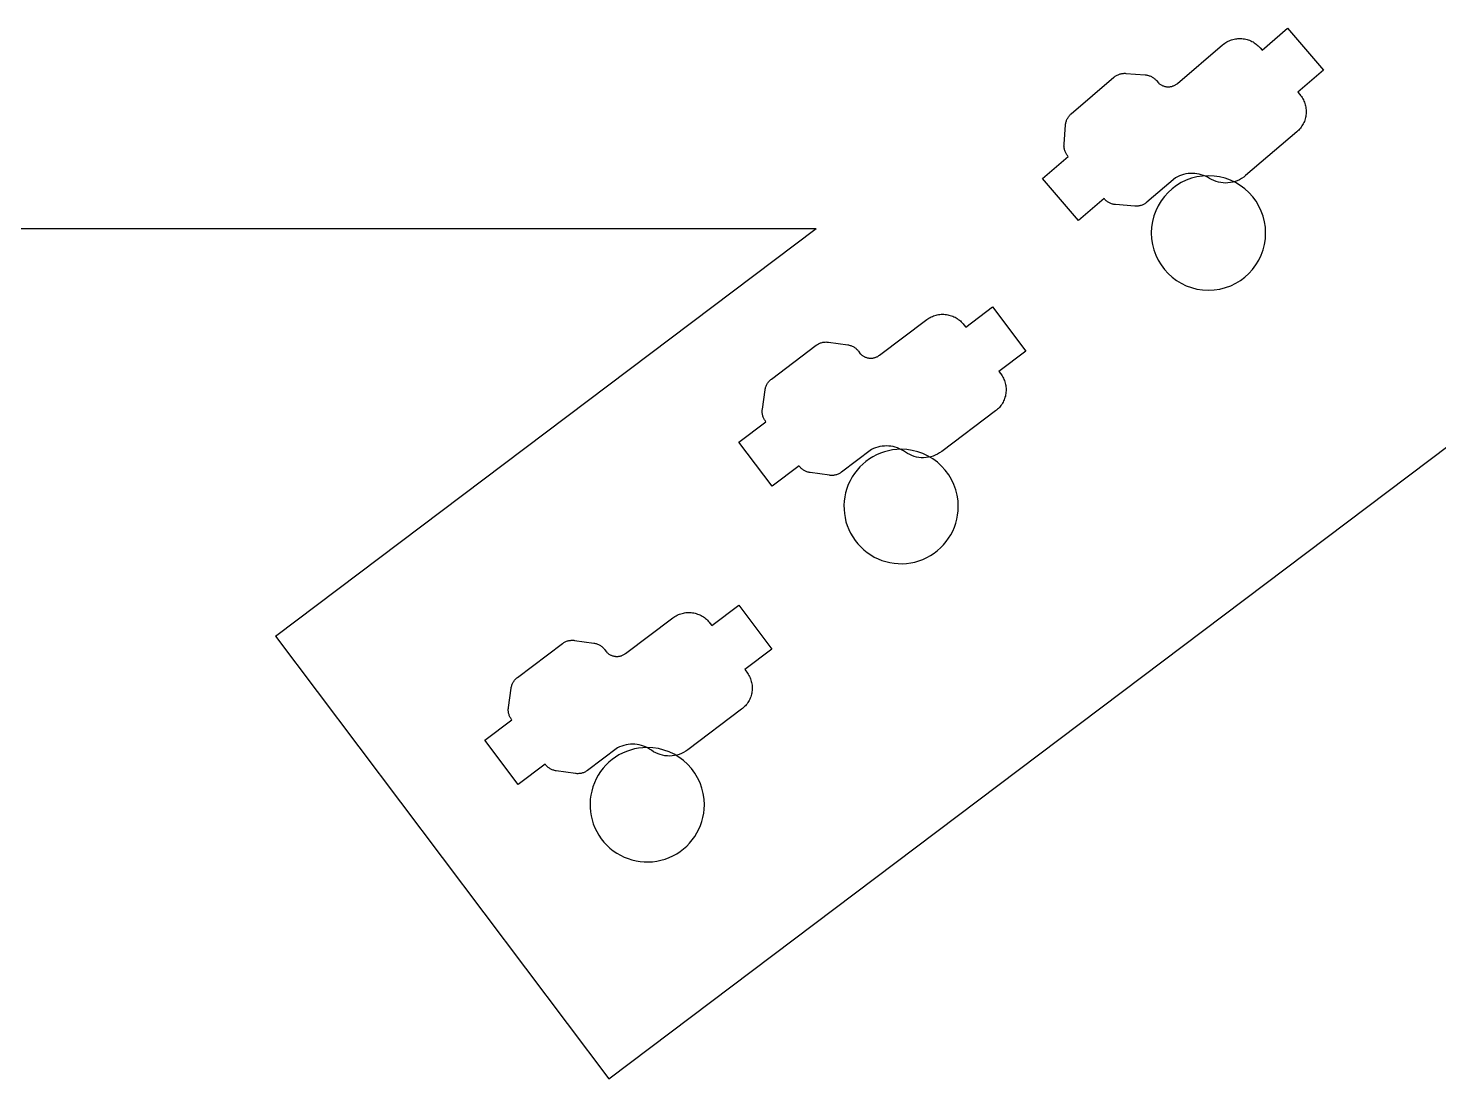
# Model space of a CAD drawing. Header units: millimetres. Extents: x 88 to 341, y 125 to 249.
# Drawn here: x 214.6 to 283.7, y 125.2 to 176.6 of the extents above; entities that cross this region are included whole.
import ezdxf

# ---------------------------------------------------------------- set-up
doc = ezdxf.new("R2010")
doc.units = ezdxf.units.MM
doc.layers.get('0').update_dxf_attribs({"linetype": 'CONTINUOUS'})

msp = doc.modelspace()

# ---------------------------------------------------------------- linework, layer by layer
at = {"color": 7}
for points in [[(278.0567, 174.5664), (276.802, 173.4948), (276.8994, 173.3807), (276.9401, 173.3307), (276.978, 173.2789), (277.0133, 173.2255), (277.0457, 173.1706), (277.0754, 173.1143), (277.1022, 173.0567), (277.1262, 172.998), (277.1473, 172.9382), (277.1654, 172.8774), (277.1805, 172.8158), (277.1927, 172.7534), (277.2017, 172.6904), (277.2077, 172.6269), (277.2106, 172.563), (277.2104, 172.4988), (277.2069, 172.4344), (277.2002, 172.3703), (277.1905, 172.3068), (277.1776, 172.2442), (277.1618, 172.1824), (277.1429, 172.1216), (277.1212, 172.0619), (277.0966, 172.0034), (277.0692, 171.9462), (277.039, 171.8905), (277.0062, 171.8362), (276.9707, 171.7835), (276.9326, 171.7326), (276.8919, 171.6834), (276.8487, 171.6362), (276.8032, 171.591), (276.7552, 171.5479), (274.2458, 169.4047), (274.15, 169.3293), (274.0495, 169.2627), (273.9451, 169.2048), (273.8372, 169.1558), (273.7264, 169.1157), (273.6133, 169.0845), (273.4984, 169.0623), (273.3822, 169.0491), (273.2654, 169.0449), (273.1485, 169.0498), (273.032, 169.0639), (272.9164, 169.0871), (272.8025, 169.1196), (272.6906, 169.1613), (272.5814, 169.2123), (272.4754, 169.2726), (272.3783, 169.3287), (272.2784, 169.3774), (272.1761, 169.4188), (272.0719, 169.453), (271.966, 169.4798), (271.8588, 169.4994), (271.7508, 169.5116), (271.6424, 169.5166), (271.5338, 169.5142), (271.4256, 169.5045), (271.318, 169.4875), (271.2115, 169.4631), (271.1064, 169.4315), (271.0032, 169.3924), (270.9022, 169.3461), (270.8038, 169.2924), (269.4081, 168.1004), (269.3773, 168.0754), (269.3455, 168.052), (269.3126, 168.0303), (269.2788, 168.0103), (269.2442, 167.9921), (269.2087, 167.9756), (269.1726, 167.9608), (269.1358, 167.9478), (269.0984, 167.9367), (269.0605, 167.9274), (269.0221, 167.9199), (268.9833, 167.9143), (268.9443, 167.9106), (268.9049, 167.9089), (268.8654, 167.909), (268.8258, 167.9112), (267.8752, 167.986), (267.8357, 167.9901), (267.7967, 167.9961), (267.7581, 168.004), (267.7201, 168.0137), (267.6827, 168.0253), (267.6459, 168.0387), (267.61, 168.0538), (267.5748, 168.0707), (267.5404, 168.0893), (267.507, 168.1095), (267.4746, 168.1313), (267.4433, 168.1548), (267.413, 168.1798), (267.384, 168.2064), (267.3561, 168.2344), (267.3296, 168.264), (267.3129, 168.2835), (266.0582, 167.2119), (264.3047, 169.265), (265.5594, 170.3366), (265.5427, 170.3562), (265.5177, 170.387), (265.4943, 170.4189), (265.4726, 170.4517), (265.4527, 170.4855), (265.4344, 170.5201), (265.4179, 170.5556), (265.4031, 170.5917), (265.3902, 170.6285), (265.379, 170.6659), (265.3697, 170.7038), (265.3622, 170.7422), (265.3566, 170.781), (265.353, 170.8201), (265.3512, 170.8594), (265.3514, 170.8989), (265.3535, 170.9385), (265.4283, 171.8891), (265.4324, 171.9286), (265.4384, 171.9676), (265.4463, 172.0062), (265.4561, 172.0442), (265.4677, 172.0816), (265.481, 172.1184), (265.4962, 172.1544), (265.513, 172.1896), (265.5316, 172.2239), (265.5518, 172.2573), (265.5737, 172.2897), (265.5971, 172.3211), (265.6221, 172.3513), (265.6487, 172.3804), (265.6767, 172.4082), (265.7063, 172.4347), (267.7985, 174.2216), (267.8293, 174.2466), (267.8612, 174.27), (267.894, 174.2917), (267.9278, 174.3117), (267.9625, 174.3299), (267.9979, 174.3464), (268.034, 174.3612), (268.0709, 174.3741), (268.1083, 174.3853), (268.1462, 174.3946), (268.1845, 174.4021), (268.2233, 174.4077), (268.2624, 174.4114), (268.3017, 174.4131), (268.3412, 174.413), (268.3808, 174.4108), (269.3314, 174.336), (269.3709, 174.3319), (269.41, 174.3259), (269.4485, 174.318), (269.4865, 174.3082), (269.524, 174.2967), (269.5607, 174.2833), (269.5967, 174.2682), (269.6319, 174.2513), (269.6662, 174.2327), (269.6996, 174.2125), (269.732, 174.1907), (269.7634, 174.1672), (269.7936, 174.1422), (269.8227, 174.1156), (269.8505, 174.0876), (269.877, 174.058), (269.9751, 173.9431), (270.0001, 173.9209), (270.0259, 173.9001), (270.0523, 173.8807), (270.0795, 173.8626), (270.1073, 173.8459), (270.1356, 173.8306), (270.1645, 173.8167), (270.1939, 173.8042), (270.2237, 173.7931), (270.2539, 173.7833), (270.2844, 173.775), (270.3152, 173.768), (270.3463, 173.7625), (270.3775, 173.7583), (270.4088, 173.7555), (270.4402, 173.7541), (270.4717, 173.7542), (270.5031, 173.7556), (270.5345, 173.7584), (270.5657, 173.7626), (270.5968, 173.7682), (270.6276, 173.7752), (270.6582, 173.7837), (270.6885, 173.7935), (270.7184, 173.8047), (270.7478, 173.8173), (270.7768, 173.8314), (270.8053, 173.8468), (270.8333, 173.8637), (270.8605, 173.882), (270.8872, 173.9017), (270.9131, 173.9228), (273.1183, 175.8062), (273.1683, 175.8468), (273.2201, 175.8848), (273.2735, 175.92), (273.3284, 175.9525), (273.3847, 175.9822), (273.4423, 176.009), (273.501, 176.033), (273.5608, 176.054), (273.6216, 176.0721), (273.6832, 176.0873), (273.7456, 176.0994), (273.8086, 176.1085), (273.872, 176.1145), (273.936, 176.1174), (274.0002, 176.1171), (274.0645, 176.1136), (274.1287, 176.107), (274.1921, 176.0972), (274.2548, 176.0844), (274.3166, 176.0685), (274.3774, 176.0497), (274.4371, 176.028), (274.4955, 176.0034), (274.5527, 175.976), (274.6085, 175.9458), (274.6628, 175.9129), (274.7155, 175.8774), (274.7664, 175.8393), (274.8156, 175.7987), (274.8628, 175.7555), (274.908, 175.7099), (274.9511, 175.6619), (275.0485, 175.5479), (276.3032, 176.6195)], [(278.0567, 174.5664), (276.802, 173.4948), (276.8994, 173.3807), (276.9401, 173.3307), (276.978, 173.2789), (277.0133, 173.2255), (277.0457, 173.1706), (277.0754, 173.1143), (277.1022, 173.0567), (277.1262, 172.998), (277.1473, 172.9382), (277.1654, 172.8774), (277.1805, 172.8158), (277.1927, 172.7534), (277.2017, 172.6904), (277.2077, 172.6269), (277.2106, 172.563), (277.2104, 172.4988), (277.2069, 172.4344), (277.2002, 172.3703), (277.1905, 172.3068), (277.1776, 172.2442), (277.1618, 172.1824), (277.1429, 172.1216), (277.1212, 172.0619), (277.0966, 172.0034), (277.0692, 171.9462), (277.039, 171.8905), (277.0062, 171.8362), (276.9707, 171.7835), (276.9326, 171.7326), (276.8919, 171.6834), (276.8487, 171.6362), (276.8032, 171.591), (276.7552, 171.5479), (274.2458, 169.4047), (274.15, 169.3293), (274.0495, 169.2627), (273.9451, 169.2048), (273.8372, 169.1558), (273.7264, 169.1157), (273.6133, 169.0845), (273.4984, 169.0623), (273.3822, 169.0491), (273.2654, 169.0449), (273.1485, 169.0498), (273.032, 169.0639), (272.9164, 169.0871), (272.8025, 169.1196), (272.6906, 169.1613), (272.5814, 169.2123), (272.4754, 169.2726), (272.3783, 169.3287), (272.2784, 169.3774), (272.1761, 169.4188), (272.0719, 169.453), (271.966, 169.4798), (271.8588, 169.4994), (271.7508, 169.5116), (271.6424, 169.5166), (271.5338, 169.5142), (271.4256, 169.5045), (271.318, 169.4875), (271.2115, 169.4631), (271.1064, 169.4315), (271.0032, 169.3924), (270.9022, 169.3461), (270.8038, 169.2924), (269.4081, 168.1004), (269.3773, 168.0754), (269.3455, 168.052), (269.3126, 168.0303), (269.2788, 168.0103), (269.2442, 167.9921), (269.2087, 167.9756), (269.1726, 167.9608), (269.1358, 167.9478), (269.0984, 167.9367), (269.0605, 167.9274), (269.0221, 167.9199), (268.9833, 167.9143), (268.9443, 167.9106), (268.9049, 167.9089), (268.8654, 167.909), (268.8258, 167.9112), (267.8752, 167.986), (267.8357, 167.9901), (267.7967, 167.9961), (267.7581, 168.004), (267.7201, 168.0137), (267.6827, 168.0253), (267.6459, 168.0387), (267.61, 168.0538), (267.5748, 168.0707), (267.5404, 168.0893), (267.507, 168.1095), (267.4746, 168.1313), (267.4433, 168.1548), (267.413, 168.1798), (267.384, 168.2064), (267.3561, 168.2344), (267.3296, 168.264), (267.3129, 168.2835), (266.0582, 167.2119), (264.3047, 169.265), (265.5594, 170.3366), (265.5427, 170.3562), (265.5177, 170.387), (265.4943, 170.4189), (265.4726, 170.4517), (265.4527, 170.4855), (265.4344, 170.5201), (265.4179, 170.5556), (265.4031, 170.5917), (265.3902, 170.6285), (265.379, 170.6659), (265.3697, 170.7038), (265.3622, 170.7422), (265.3566, 170.781), (265.353, 170.8201), (265.3512, 170.8594), (265.3514, 170.8989), (265.3535, 170.9385), (265.4283, 171.8891), (265.4324, 171.9286), (265.4384, 171.9676), (265.4463, 172.0062), (265.4561, 172.0442), (265.4677, 172.0816), (265.481, 172.1184), (265.4962, 172.1544), (265.513, 172.1896), (265.5316, 172.2239), (265.5518, 172.2573), (265.5737, 172.2897), (265.5971, 172.3211), (265.6221, 172.3513), (265.6487, 172.3804), (265.6767, 172.4082), (265.7063, 172.4347), (267.7985, 174.2216), (267.8293, 174.2466), (267.8612, 174.27), (267.894, 174.2917), (267.9278, 174.3117), (267.9625, 174.3299), (267.9979, 174.3464), (268.034, 174.3612), (268.0709, 174.3741), (268.1083, 174.3853), (268.1462, 174.3946), (268.1845, 174.4021), (268.2233, 174.4077), (268.2624, 174.4114), (268.3017, 174.4131), (268.3412, 174.413), (268.3808, 174.4108), (269.3314, 174.336), (269.3709, 174.3319), (269.41, 174.3259), (269.4485, 174.318), (269.4865, 174.3082), (269.524, 174.2967), (269.5607, 174.2833), (269.5967, 174.2682), (269.6319, 174.2513), (269.6662, 174.2327), (269.6996, 174.2125), (269.732, 174.1907), (269.7634, 174.1672), (269.7936, 174.1422), (269.8227, 174.1156), (269.8505, 174.0876), (269.877, 174.058), (269.9751, 173.9431), (270.0001, 173.9209), (270.0259, 173.9001), (270.0523, 173.8807), (270.0795, 173.8626), (270.1073, 173.8459), (270.1356, 173.8306), (270.1645, 173.8167), (270.1939, 173.8042), (270.2237, 173.7931), (270.2539, 173.7833), (270.2844, 173.775), (270.3152, 173.768), (270.3463, 173.7625), (270.3775, 173.7583), (270.4088, 173.7555), (270.4402, 173.7541), (270.4717, 173.7542), (270.5031, 173.7556), (270.5345, 173.7584), (270.5657, 173.7626), (270.5968, 173.7682), (270.6276, 173.7752), (270.6582, 173.7837), (270.6885, 173.7935), (270.7184, 173.8047), (270.7478, 173.8173), (270.7768, 173.8314), (270.8053, 173.8468), (270.8333, 173.8637), (270.8605, 173.882), (270.8872, 173.9017), (270.9131, 173.9228), (273.1183, 175.8062), (273.1683, 175.8468), (273.2201, 175.8848), (273.2735, 175.92), (273.3284, 175.9525), (273.3847, 175.9822), (273.4423, 176.009), (273.501, 176.033), (273.5608, 176.054), (273.6216, 176.0721), (273.6832, 176.0873), (273.7456, 176.0994), (273.8086, 176.1085), (273.872, 176.1145), (273.936, 176.1174), (274.0002, 176.1171), (274.0645, 176.1136), (274.1287, 176.107), (274.1921, 176.0972), (274.2548, 176.0844), (274.3166, 176.0685), (274.3774, 176.0497), (274.4371, 176.028), (274.4955, 176.0034), (274.5527, 175.976), (274.6085, 175.9458), (274.6628, 175.9129), (274.7155, 175.8774), (274.7664, 175.8393), (274.8156, 175.7987), (274.8628, 175.7555), (274.908, 175.7099), (274.9511, 175.6619), (275.0485, 175.5479), (276.3032, 176.6195)], [(272.4255, 169.4007)], [(272.4255, 169.4007)], [(263.4809, 160.8215), (262.1631, 159.8285), (262.2534, 159.7087), (262.2909, 159.6563), (262.3256, 159.6023), (262.3575, 159.5469), (262.3866, 159.4901), (262.4128, 159.4321), (262.4361, 159.373), (262.4564, 159.3129), (262.4738, 159.2519), (262.4881, 159.1901), (262.4995, 159.1277), (262.5078, 159.0647), (262.513, 159.0013), (262.5151, 158.9375), (262.5141, 158.8736), (262.5099, 158.8095), (262.5025, 158.7455), (262.492, 158.6819), (262.4783, 158.6191), (262.4617, 158.5573), (262.4421, 158.4966), (262.4196, 158.4371), (262.3943, 158.3789), (262.3661, 158.322), (262.3353, 158.2666), (262.3018, 158.2127), (262.2657, 158.1606), (262.227, 158.1102), (262.1859, 158.0616), (262.1423, 158.0151), (262.0963, 157.9706), (262.048, 157.9282), (261.9975, 157.8882), (259.362, 155.9022), (259.2617, 155.8328), (259.1574, 155.7724), (259.0496, 155.721), (258.939, 155.6787), (258.8259, 155.6454), (258.7111, 155.6212), (258.5951, 155.606), (258.4783, 155.5999), (258.3615, 155.6029), (258.245, 155.6149), (258.1296, 155.6361), (258.0157, 155.6663), (257.904, 155.7057), (257.7948, 155.7541), (257.6889, 155.8117), (257.5868, 155.8784), (257.4933, 155.9402), (257.3966, 155.995), (257.2971, 156.0426), (257.1951, 156.083), (257.091, 156.1163), (256.9852, 156.1424), (256.8782, 156.1612), (256.7702, 156.1727), (256.6617, 156.177), (256.5531, 156.1739), (256.4447, 156.1635), (256.3369, 156.1457), (256.2301, 156.1205), (256.1247, 156.0879), (256.0211, 156.0478), (255.9196, 156.0002), (254.4537, 154.8956), (254.4214, 154.8725), (254.3882, 154.8511), (254.3541, 154.8315), (254.3192, 154.8136), (254.2835, 154.7975), (254.2471, 154.7832), (254.2101, 154.7707), (254.1726, 154.76), (254.1346, 154.7511), (254.0961, 154.7441), (254.0574, 154.739), (254.0184, 154.7358), (253.9791, 154.7345), (253.9398, 154.7352), (253.9003, 154.7377), (253.8609, 154.7423), (252.9167, 154.875), (252.8775, 154.8815), (252.8389, 154.8899), (252.8009, 154.9001), (252.7635, 154.9122), (252.7269, 154.926), (252.6911, 154.9416), (252.6561, 154.9589), (252.622, 154.9779), (252.5888, 154.9985), (252.5567, 155.0207), (252.5257, 155.0445), (252.4958, 155.0699), (252.4672, 155.0967), (252.4398, 155.125), (252.4137, 155.1547), (252.3891, 155.1857), (252.3736, 155.2063), (251.0558, 154.2133), (249.4309, 156.3696), (250.7487, 157.3626), (250.7332, 157.3832), (250.7101, 157.4154), (250.6887, 157.4487), (250.6691, 157.4828), (250.6512, 157.5177), (250.6351, 157.5534), (250.6208, 157.5898), (250.6083, 157.6268), (250.5976, 157.6643), (250.5887, 157.7023), (250.5818, 157.7407), (250.5767, 157.7795), (250.5734, 157.8185), (250.5721, 157.8578), (250.5728, 157.8971), (250.5754, 157.9365), (250.5799, 157.976), (250.7126, 158.9202), (250.7191, 158.9594), (250.7275, 158.998), (250.7377, 159.036), (250.7498, 159.0734), (250.7636, 159.11), (250.7792, 159.1458), (250.7965, 159.1808), (250.8155, 159.2149), (250.8361, 159.2481), (250.8584, 159.2802), (250.8822, 159.3112), (250.9075, 159.3411), (250.9343, 159.3697), (250.9626, 159.3971), (250.9923, 159.4231), (251.0234, 159.4478), (253.2208, 161.1037), (253.2531, 161.1268), (253.2863, 161.1481), (253.3204, 161.1678), (253.3554, 161.1857), (253.391, 161.2018), (253.4274, 161.2161), (253.4644, 161.2286), (253.5019, 161.2393), (253.54, 161.2481), (253.5784, 161.2551), (253.6171, 161.2602), (253.6561, 161.2634), (253.6954, 161.2647), (253.7347, 161.2641), (253.7742, 161.2615), (253.8136, 161.257), (254.7579, 161.1243), (254.797, 161.1178), (254.8356, 161.1094), (254.8736, 161.0992), (254.911, 161.0871), (254.9476, 161.0732), (254.9834, 161.0577), (255.0185, 161.0403), (255.0525, 161.0214), (255.0857, 161.0007), (255.1178, 160.9785), (255.1488, 160.9547), (255.1787, 160.9294), (255.2073, 160.9026), (255.2347, 160.8743), (255.2608, 160.8446), (255.2854, 160.8135), (255.3764, 160.6929), (255.3999, 160.6692), (255.4244, 160.6468), (255.4496, 160.6258), (255.4756, 160.6061), (255.5023, 160.5877), (255.5297, 160.5708), (255.5577, 160.5551), (255.5863, 160.5408), (255.6153, 160.5279), (255.6449, 160.5163), (255.6748, 160.5061), (255.7051, 160.4973), (255.7358, 160.4899), (255.7667, 160.4838), (255.7978, 160.4791), (255.829, 160.4758), (255.8604, 160.4739), (255.8919, 160.4734), (255.9234, 160.4743), (255.9548, 160.4766), (255.9862, 160.4803), (256.0174, 160.4854), (256.0484, 160.4919), (256.0792, 160.4999), (256.1098, 160.5093), (256.1399, 160.5201), (256.1698, 160.5324), (256.1991, 160.546), (256.228, 160.5612), (256.2564, 160.5778), (256.2842, 160.5958), (256.3113, 160.6153), (258.6274, 162.3605), (258.6798, 162.398), (258.7338, 162.4328), (258.7893, 162.4647), (258.846, 162.4937), (258.904, 162.5199), (258.9631, 162.5432), (259.0232, 162.5635), (259.0842, 162.5809), (259.146, 162.5953), (259.2084, 162.6066), (259.2714, 162.6149), (259.3348, 162.6201), (259.3986, 162.6223), (259.4625, 162.6212), (259.5266, 162.617), (259.5906, 162.6096), (259.6543, 162.5991), (259.717, 162.5855), (259.7788, 162.5688), (259.8395, 162.5492), (259.899, 162.5267), (259.9572, 162.5014), (260.0141, 162.4733), (260.0695, 162.4424), (260.1234, 162.4089), (260.1755, 162.3728), (260.2259, 162.3341), (260.2745, 162.293), (260.321, 162.2494), (260.3655, 162.2034), (260.4079, 162.1552), (260.4479, 162.1047), (260.5382, 161.9849), (261.856, 162.9779)], [(263.4809, 160.8215), (262.1631, 159.8285), (262.2534, 159.7087), (262.2909, 159.6563), (262.3256, 159.6023), (262.3575, 159.5469), (262.3866, 159.4901), (262.4128, 159.4321), (262.4361, 159.373), (262.4564, 159.3129), (262.4738, 159.2519), (262.4881, 159.1901), (262.4995, 159.1277), (262.5078, 159.0647), (262.513, 159.0013), (262.5151, 158.9375), (262.5141, 158.8736), (262.5099, 158.8095), (262.5025, 158.7455), (262.492, 158.6819), (262.4783, 158.6191), (262.4617, 158.5573), (262.4421, 158.4966), (262.4196, 158.4371), (262.3943, 158.3789), (262.3661, 158.322), (262.3353, 158.2666), (262.3018, 158.2127), (262.2657, 158.1606), (262.227, 158.1102), (262.1859, 158.0616), (262.1423, 158.0151), (262.0963, 157.9706), (262.048, 157.9282), (261.9975, 157.8882), (259.362, 155.9022), (259.2617, 155.8328), (259.1574, 155.7724), (259.0496, 155.721), (258.939, 155.6787), (258.8259, 155.6454), (258.7111, 155.6212), (258.5951, 155.606), (258.4783, 155.5999), (258.3615, 155.6029), (258.245, 155.6149), (258.1296, 155.6361), (258.0157, 155.6663), (257.904, 155.7057), (257.7948, 155.7541), (257.6889, 155.8117), (257.5868, 155.8784), (257.4933, 155.9402), (257.3966, 155.995), (257.2971, 156.0426), (257.1951, 156.083), (257.091, 156.1163), (256.9852, 156.1424), (256.8782, 156.1612), (256.7702, 156.1727), (256.6617, 156.177), (256.5531, 156.1739), (256.4447, 156.1635), (256.3369, 156.1457), (256.2301, 156.1205), (256.1247, 156.0879), (256.0211, 156.0478), (255.9196, 156.0002), (254.4537, 154.8956), (254.4214, 154.8725), (254.3882, 154.8511), (254.3541, 154.8315), (254.3192, 154.8136), (254.2835, 154.7975), (254.2471, 154.7832), (254.2101, 154.7707), (254.1726, 154.76), (254.1346, 154.7511), (254.0961, 154.7441), (254.0574, 154.739), (254.0184, 154.7358), (253.9791, 154.7345), (253.9398, 154.7352), (253.9003, 154.7377), (253.8609, 154.7423), (252.9167, 154.875), (252.8775, 154.8815), (252.8389, 154.8899), (252.8009, 154.9001), (252.7635, 154.9122), (252.7269, 154.926), (252.6911, 154.9416), (252.6561, 154.9589), (252.622, 154.9779), (252.5888, 154.9985), (252.5567, 155.0207), (252.5257, 155.0445), (252.4958, 155.0699), (252.4672, 155.0967), (252.4398, 155.125), (252.4137, 155.1547), (252.3891, 155.1857), (252.3736, 155.2063), (251.0558, 154.2133), (249.4309, 156.3696), (250.7487, 157.3626), (250.7332, 157.3832), (250.7101, 157.4154), (250.6887, 157.4487), (250.6691, 157.4828), (250.6512, 157.5177), (250.6351, 157.5534), (250.6208, 157.5898), (250.6083, 157.6268), (250.5976, 157.6643), (250.5887, 157.7023), (250.5818, 157.7407), (250.5767, 157.7795), (250.5734, 157.8185), (250.5721, 157.8578), (250.5728, 157.8971), (250.5754, 157.9365), (250.5799, 157.976), (250.7126, 158.9202), (250.7191, 158.9594), (250.7275, 158.998), (250.7377, 159.036), (250.7498, 159.0734), (250.7636, 159.11), (250.7792, 159.1458), (250.7965, 159.1808), (250.8155, 159.2149), (250.8361, 159.2481), (250.8584, 159.2802), (250.8822, 159.3112), (250.9075, 159.3411), (250.9343, 159.3697), (250.9626, 159.3971), (250.9923, 159.4231), (251.0234, 159.4478), (253.2208, 161.1037), (253.2531, 161.1268), (253.2863, 161.1481), (253.3204, 161.1678), (253.3554, 161.1857), (253.391, 161.2018), (253.4274, 161.2161), (253.4644, 161.2286), (253.5019, 161.2393), (253.54, 161.2481), (253.5784, 161.2551), (253.6171, 161.2602), (253.6561, 161.2634), (253.6954, 161.2647), (253.7347, 161.2641), (253.7742, 161.2615), (253.8136, 161.257), (254.7579, 161.1243), (254.797, 161.1178), (254.8356, 161.1094), (254.8736, 161.0992), (254.911, 161.0871), (254.9476, 161.0732), (254.9834, 161.0577), (255.0185, 161.0403), (255.0525, 161.0214), (255.0857, 161.0007), (255.1178, 160.9785), (255.1488, 160.9547), (255.1787, 160.9294), (255.2073, 160.9026), (255.2347, 160.8743), (255.2608, 160.8446), (255.2854, 160.8135), (255.3764, 160.6929), (255.3999, 160.6692), (255.4244, 160.6468), (255.4496, 160.6258), (255.4756, 160.6061), (255.5023, 160.5877), (255.5297, 160.5708), (255.5577, 160.5551), (255.5863, 160.5408), (255.6153, 160.5279), (255.6449, 160.5163), (255.6748, 160.5061), (255.7051, 160.4973), (255.7358, 160.4899), (255.7667, 160.4838), (255.7978, 160.4791), (255.829, 160.4758), (255.8604, 160.4739), (255.8919, 160.4734), (255.9234, 160.4743), (255.9548, 160.4766), (255.9862, 160.4803), (256.0174, 160.4854), (256.0484, 160.4919), (256.0792, 160.4999), (256.1098, 160.5093), (256.1399, 160.5201), (256.1698, 160.5324), (256.1991, 160.546), (256.228, 160.5612), (256.2564, 160.5778), (256.2842, 160.5958), (256.3113, 160.6153), (258.6274, 162.3605), (258.6798, 162.398), (258.7338, 162.4328), (258.7893, 162.4647), (258.846, 162.4937), (258.904, 162.5199), (258.9631, 162.5432), (259.0232, 162.5635), (259.0842, 162.5809), (259.146, 162.5953), (259.2084, 162.6066), (259.2714, 162.6149), (259.3348, 162.6201), (259.3986, 162.6223), (259.4625, 162.6212), (259.5266, 162.617), (259.5906, 162.6096), (259.6543, 162.5991), (259.717, 162.5855), (259.7788, 162.5688), (259.8395, 162.5492), (259.899, 162.5267), (259.9572, 162.5014), (260.0141, 162.4733), (260.0695, 162.4424), (260.1234, 162.4089), (260.1755, 162.3728), (260.2259, 162.3341), (260.2745, 162.293), (260.321, 162.2494), (260.3655, 162.2034), (260.4079, 162.1552), (260.4479, 162.1047), (260.5382, 161.9849), (261.856, 162.9779)], [(257.3739, 156.0145)], [(257.3739, 156.0145)], [(251.046, 146.2252), (249.7283, 145.2322), (249.8185, 145.1124), (249.856, 145.0599), (249.8908, 145.0059), (249.9227, 144.9505), (249.9517, 144.8937), (249.9779, 144.8357), (250.0012, 144.7766), (250.0215, 144.7165), (250.0389, 144.6555), (250.0533, 144.5938), (250.0646, 144.5313), (250.0729, 144.4684), (250.0781, 144.4049), (250.0803, 144.3412), (250.0792, 144.2772), (250.075, 144.2132), (250.0677, 144.1491), (250.0571, 144.0855), (250.0435, 144.0228), (250.0268, 143.961), (250.0072, 143.9003), (249.9847, 143.8408), (249.9594, 143.7825), (249.9313, 143.7256), (249.9004, 143.6702), (249.8669, 143.6164), (249.8308, 143.5642), (249.7921, 143.5138), (249.751, 143.4653), (249.7074, 143.4187), (249.6615, 143.3742), (249.6132, 143.3319), (249.5627, 143.2918), (246.9272, 141.3058), (246.8269, 141.2364), (246.7226, 141.176), (246.6148, 141.1246), (246.5041, 141.0823), (246.3911, 141.049), (246.2762, 141.0248), (246.1602, 141.0096), (246.0435, 141.0035), (245.9266, 141.0065), (245.8102, 141.0186), (245.6947, 141.0397), (245.5809, 141.07), (245.4691, 141.1093), (245.36, 141.1578), (245.2541, 141.2153), (245.152, 141.2821), (245.0585, 141.3439), (244.9617, 141.3986), (244.8622, 141.4462), (244.7602, 141.4867), (244.6561, 141.52), (244.5504, 141.546), (244.4433, 141.5648), (244.3354, 141.5764), (244.2269, 141.5807), (244.1182, 141.5776), (244.0098, 141.5672), (243.902, 141.5494), (243.7952, 141.5242), (243.6898, 141.4915), (243.5862, 141.4514), (243.4847, 141.4038), (242.0189, 140.2992), (241.9866, 140.2761), (241.9533, 140.2548), (241.9192, 140.2351), (241.8843, 140.2173), (241.8486, 140.2011), (241.8122, 140.1868), (241.7752, 140.1743), (241.7377, 140.1636), (241.6997, 140.1548), (241.6613, 140.1478), (241.6225, 140.1427), (241.5835, 140.1395), (241.5443, 140.1382), (241.5049, 140.1388), (241.4655, 140.1414), (241.4261, 140.1459), (240.4818, 140.2786), (240.4426, 140.2851), (240.404, 140.2935), (240.366, 140.3038), (240.3287, 140.3158), (240.292, 140.3297), (240.2562, 140.3453), (240.2212, 140.3626), (240.1871, 140.3815), (240.154, 140.4022), (240.1219, 140.4244), (240.0908, 140.4482), (240.061, 140.4735), (240.0323, 140.5003), (240.0049, 140.5286), (239.9789, 140.5583), (239.9542, 140.5894), (239.9387, 140.6099), (238.621, 139.617), (236.9961, 141.7733), (238.3138, 142.7663), (238.2983, 142.7868), (238.2753, 142.8191), (238.2539, 142.8523), (238.2342, 142.8864), (238.2164, 142.9214), (238.2003, 142.9571), (238.1859, 142.9934), (238.1734, 143.0304), (238.1627, 143.068), (238.1539, 143.106), (238.1469, 143.1444), (238.1418, 143.1831), (238.1386, 143.2222), (238.1373, 143.2614), (238.1379, 143.3008), (238.1405, 143.3402), (238.145, 143.3796), (238.2777, 144.3239), (238.2842, 144.363), (238.2926, 144.4016), (238.3029, 144.4396), (238.3149, 144.477), (238.3288, 144.5136), (238.3444, 144.5495), (238.3617, 144.5845), (238.3807, 144.6186), (238.4013, 144.6517), (238.4235, 144.6838), (238.4473, 144.7148), (238.4726, 144.7447), (238.4994, 144.7734), (238.5277, 144.8007), (238.5574, 144.8268), (238.5885, 144.8514), (240.7859, 146.5073), (240.8182, 146.5304), (240.8514, 146.5518), (240.8856, 146.5714), (240.9205, 146.5893), (240.9562, 146.6054), (240.9926, 146.6197), (241.0295, 146.6322), (241.0671, 146.6429), (241.1051, 146.6518), (241.1435, 146.6588), (241.1823, 146.6639), (241.2213, 146.6671), (241.2605, 146.6684), (241.2999, 146.6678), (241.3393, 146.6652), (241.3787, 146.6606), (242.323, 146.5279), (242.3621, 146.5214), (242.4007, 146.513), (242.4388, 146.5028), (242.4761, 146.4907), (242.5127, 146.4769), (242.5486, 146.4613), (242.5836, 146.444), (242.6177, 146.425), (242.6508, 146.4044), (242.6829, 146.3822), (242.7139, 146.3584), (242.7438, 146.3331), (242.7725, 146.3062), (242.7999, 146.278), (242.8259, 146.2483), (242.8506, 146.2172), (242.9415, 146.0965), (242.9651, 146.0728), (242.9895, 146.0504), (243.0147, 146.0294), (243.0407, 146.0097), (243.0675, 145.9914), (243.0948, 145.9744), (243.1228, 145.9588), (243.1514, 145.9445), (243.1805, 145.9315), (243.21, 145.92), (243.24, 145.9098), (243.2703, 145.9009), (243.3009, 145.8935), (243.3318, 145.8874), (243.3629, 145.8827), (243.3942, 145.8794), (243.4256, 145.8775), (243.457, 145.877), (243.4885, 145.8779), (243.5199, 145.8802), (243.5513, 145.8839), (243.5825, 145.8891), (243.6136, 145.8956), (243.6444, 145.9036), (243.6749, 145.9129), (243.7051, 145.9238), (243.7349, 145.936), (243.7643, 145.9497), (243.7932, 145.9648), (243.8215, 145.9814), (243.8493, 145.9994), (243.8765, 146.0189), (246.1925, 147.7642), (246.2449, 147.8017), (246.2989, 147.8364), (246.3544, 147.8683), (246.4112, 147.8974), (246.4692, 147.9236), (246.5283, 147.9468), (246.5884, 147.9672), (246.6494, 147.9845), (246.7111, 147.9989), (246.7736, 148.0103), (246.8365, 148.0186), (246.9, 148.0238), (246.9637, 148.0259), (247.0277, 148.0249), (247.0917, 148.0207), (247.1558, 148.0133), (247.2194, 148.0027), (247.2821, 147.9891), (247.3439, 147.9725), (247.4046, 147.9529), (247.4641, 147.9304), (247.5224, 147.905), (247.5793, 147.8769), (247.6347, 147.8461), (247.6885, 147.8125), (247.7407, 147.7764), (247.7911, 147.7378), (247.8396, 147.6966), (247.8862, 147.653), (247.9307, 147.6071), (247.973, 147.5588), (248.0131, 147.5083), (248.1034, 147.3885), (249.4211, 148.3815)], [(251.046, 146.2252), (249.7283, 145.2322), (249.8185, 145.1124), (249.856, 145.0599), (249.8908, 145.0059), (249.9227, 144.9505), (249.9517, 144.8937), (249.9779, 144.8357), (250.0012, 144.7766), (250.0215, 144.7165), (250.0389, 144.6555), (250.0533, 144.5938), (250.0646, 144.5313), (250.0729, 144.4684), (250.0781, 144.4049), (250.0803, 144.3412), (250.0792, 144.2772), (250.075, 144.2132), (250.0677, 144.1491), (250.0571, 144.0855), (250.0435, 144.0228), (250.0268, 143.961), (250.0072, 143.9003), (249.9847, 143.8408), (249.9594, 143.7825), (249.9313, 143.7256), (249.9004, 143.6702), (249.8669, 143.6164), (249.8308, 143.5642), (249.7921, 143.5138), (249.751, 143.4653), (249.7074, 143.4187), (249.6615, 143.3742), (249.6132, 143.3319), (249.5627, 143.2918), (246.9272, 141.3058), (246.8269, 141.2364), (246.7226, 141.176), (246.6148, 141.1246), (246.5041, 141.0823), (246.3911, 141.049), (246.2762, 141.0248), (246.1602, 141.0096), (246.0435, 141.0035), (245.9266, 141.0065), (245.8102, 141.0186), (245.6947, 141.0397), (245.5809, 141.07), (245.4691, 141.1093), (245.36, 141.1578), (245.2541, 141.2153), (245.152, 141.2821), (245.0585, 141.3439), (244.9617, 141.3986), (244.8622, 141.4462), (244.7602, 141.4867), (244.6561, 141.52), (244.5504, 141.546), (244.4433, 141.5648), (244.3354, 141.5764), (244.2269, 141.5807), (244.1182, 141.5776), (244.0098, 141.5672), (243.902, 141.5494), (243.7952, 141.5242), (243.6898, 141.4915), (243.5862, 141.4514), (243.4847, 141.4038), (242.0189, 140.2992), (241.9866, 140.2761), (241.9533, 140.2548), (241.9192, 140.2351), (241.8843, 140.2173), (241.8486, 140.2011), (241.8122, 140.1868), (241.7752, 140.1743), (241.7377, 140.1636), (241.6997, 140.1548), (241.6613, 140.1478), (241.6225, 140.1427), (241.5835, 140.1395), (241.5443, 140.1382), (241.5049, 140.1388), (241.4655, 140.1414), (241.4261, 140.1459), (240.4818, 140.2786), (240.4426, 140.2851), (240.404, 140.2935), (240.366, 140.3038), (240.3287, 140.3158), (240.292, 140.3297), (240.2562, 140.3453), (240.2212, 140.3626), (240.1871, 140.3815), (240.154, 140.4022), (240.1219, 140.4244), (240.0908, 140.4482), (240.061, 140.4735), (240.0323, 140.5003), (240.0049, 140.5286), (239.9789, 140.5583), (239.9542, 140.5894), (239.9387, 140.6099), (238.621, 139.617), (236.9961, 141.7733), (238.3138, 142.7663), (238.2983, 142.7868), (238.2753, 142.8191), (238.2539, 142.8523), (238.2342, 142.8864), (238.2164, 142.9214), (238.2003, 142.9571), (238.1859, 142.9934), (238.1734, 143.0304), (238.1627, 143.068), (238.1539, 143.106), (238.1469, 143.1444), (238.1418, 143.1831), (238.1386, 143.2222), (238.1373, 143.2614), (238.1379, 143.3008), (238.1405, 143.3402), (238.145, 143.3796), (238.2777, 144.3239), (238.2842, 144.363), (238.2926, 144.4016), (238.3029, 144.4396), (238.3149, 144.477), (238.3288, 144.5136), (238.3444, 144.5495), (238.3617, 144.5845), (238.3807, 144.6186), (238.4013, 144.6517), (238.4235, 144.6838), (238.4473, 144.7148), (238.4726, 144.7447), (238.4994, 144.7734), (238.5277, 144.8007), (238.5574, 144.8268), (238.5885, 144.8514), (240.7859, 146.5073), (240.8182, 146.5304), (240.8514, 146.5518), (240.8856, 146.5714), (240.9205, 146.5893), (240.9562, 146.6054), (240.9926, 146.6197), (241.0295, 146.6322), (241.0671, 146.6429), (241.1051, 146.6518), (241.1435, 146.6588), (241.1823, 146.6639), (241.2213, 146.6671), (241.2605, 146.6684), (241.2999, 146.6678), (241.3393, 146.6652), (241.3787, 146.6606), (242.323, 146.5279), (242.3621, 146.5214), (242.4007, 146.513), (242.4388, 146.5028), (242.4761, 146.4907), (242.5127, 146.4769), (242.5486, 146.4613), (242.5836, 146.444), (242.6177, 146.425), (242.6508, 146.4044), (242.6829, 146.3822), (242.7139, 146.3584), (242.7438, 146.3331), (242.7725, 146.3062), (242.7999, 146.278), (242.8259, 146.2483), (242.8506, 146.2172), (242.9415, 146.0965), (242.9651, 146.0728), (242.9895, 146.0504), (243.0147, 146.0294), (243.0407, 146.0097), (243.0675, 145.9914), (243.0948, 145.9744), (243.1228, 145.9588), (243.1514, 145.9445), (243.1805, 145.9315), (243.21, 145.92), (243.24, 145.9098), (243.2703, 145.9009), (243.3009, 145.8935), (243.3318, 145.8874), (243.3629, 145.8827), (243.3942, 145.8794), (243.4256, 145.8775), (243.457, 145.877), (243.4885, 145.8779), (243.5199, 145.8802), (243.5513, 145.8839), (243.5825, 145.8891), (243.6136, 145.8956), (243.6444, 145.9036), (243.6749, 145.9129), (243.7051, 145.9238), (243.7349, 145.936), (243.7643, 145.9497), (243.7932, 145.9648), (243.8215, 145.9814), (243.8493, 145.9994), (243.8765, 146.0189), (246.1925, 147.7642), (246.2449, 147.8017), (246.2989, 147.8364), (246.3544, 147.8683), (246.4112, 147.8974), (246.4692, 147.9236), (246.5283, 147.9468), (246.5884, 147.9672), (246.6494, 147.9845), (246.7111, 147.9989), (246.7736, 148.0103), (246.8365, 148.0186), (246.9, 148.0238), (246.9637, 148.0259), (247.0277, 148.0249), (247.0917, 148.0207), (247.1558, 148.0133), (247.2194, 148.0027), (247.2821, 147.9891), (247.3439, 147.9725), (247.4046, 147.9529), (247.4641, 147.9304), (247.5224, 147.905), (247.5793, 147.8769), (247.6347, 147.8461), (247.6885, 147.8125), (247.7407, 147.7764), (247.7911, 147.7378), (247.8396, 147.6966), (247.8862, 147.653), (247.9307, 147.6071), (247.973, 147.5588), (248.0131, 147.5083), (248.1034, 147.3885), (249.4211, 148.3815)], [(244.9391, 141.4181)], [(244.9391, 141.4181)]]:
    msp.add_lwpolyline(points, close=True, dxfattribs=at)
for points in [[(176.0434, 166.8266), (253.2087, 166.8266)], [(176.0434, 166.8266), (253.2087, 166.8266)], [(226.729, 146.8727), (253.2087, 166.8266)], [(226.729, 146.8727), (253.2087, 166.8266)], [(243.0544, 125.2081), (298.284, 166.8266)], [(243.0544, 125.2081), (298.284, 166.8266)], [(226.729, 146.8727), (243.0544, 125.2081)], [(226.729, 146.8727), (243.0544, 125.2081)]]:
    msp.add_lwpolyline(points, dxfattribs=at)
for points in [[(272.4255, 169.4007), (270.879103, 169.4007), (269.6255, 168.147097), (269.6255, 166.6007)], [(272.4255, 169.4007), (270.879103, 169.4007), (269.6255, 168.147097), (269.6255, 166.6007)], [(274.405399, 168.580599), (273.880297, 169.105701), (273.168106, 169.4007), (272.4255, 169.4007)], [(274.405399, 168.580599), (273.880297, 169.105701), (273.168106, 169.4007), (272.4255, 169.4007)], [(275.2255, 166.6007), (275.2255, 167.343306), (274.930501, 168.055497), (274.405399, 168.580599)], [(275.2255, 166.6007), (275.2255, 167.343306), (274.930501, 168.055497), (274.405399, 168.580599)], [(269.6255, 166.6007), (269.6255, 165.054303), (270.879103, 163.8007), (272.4255, 163.8007)], [(269.6255, 166.6007), (269.6255, 165.054303), (270.879103, 163.8007), (272.4255, 163.8007)], [(272.4255, 163.8007), (273.971897, 163.8007), (275.2255, 165.054303), (275.2255, 166.6007)], [(272.4255, 163.8007), (273.971897, 163.8007), (275.2255, 165.054303), (275.2255, 166.6007)], [(257.3739, 156.0145), (256.241406, 156.0145), (255.220424, 155.332302), (254.787037, 154.286014)], [(257.3739, 156.0145), (256.241406, 156.0145), (255.220424, 155.332302), (254.787037, 154.286014)], [(259.353799, 155.194399), (258.828697, 155.719501), (258.116506, 156.0145), (257.3739, 156.0145)], [(259.353799, 155.194399), (258.828697, 155.719501), (258.116506, 156.0145), (257.3739, 156.0145)], [(260.1739, 153.2145), (260.1739, 153.957106), (259.878901, 154.669297), (259.353799, 155.194399)], [(260.1739, 153.2145), (260.1739, 153.957106), (259.878901, 154.669297), (259.353799, 155.194399)], [(254.787037, 154.286014), (254.353651, 153.239725), (254.593207, 152.035395), (255.394001, 151.234601)], [(254.787037, 154.286014), (254.353651, 153.239725), (254.593207, 152.035395), (255.394001, 151.234601)], [(258.445414, 150.627637), (259.491702, 151.061024), (260.1739, 152.082006), (260.1739, 153.2145)], [(258.445414, 150.627637), (259.491702, 151.061024), (260.1739, 152.082006), (260.1739, 153.2145)], [(255.394001, 151.234601), (256.194795, 150.433807), (257.399125, 150.194251), (258.445414, 150.627637)], [(255.394001, 151.234601), (256.194795, 150.433807), (257.399125, 150.194251), (258.445414, 150.627637)], [(244.9391, 141.4181), (243.806606, 141.4181), (242.785624, 140.735902), (242.352237, 139.689614)], [(244.9391, 141.4181), (243.806606, 141.4181), (242.785624, 140.735902), (242.352237, 139.689614)], [(246.918999, 140.597999), (246.393897, 141.123101), (245.681706, 141.4181), (244.9391, 141.4181)], [(246.918999, 140.597999), (246.393897, 141.123101), (245.681706, 141.4181), (244.9391, 141.4181)], [(247.7391, 138.6181), (247.7391, 139.360706), (247.444101, 140.072897), (246.918999, 140.597999)], [(247.7391, 138.6181), (247.7391, 139.360706), (247.444101, 140.072897), (246.918999, 140.597999)], [(242.352237, 139.689614), (241.918851, 138.643325), (242.158407, 137.438995), (242.959201, 136.638201)], [(242.352237, 139.689614), (241.918851, 138.643325), (242.158407, 137.438995), (242.959201, 136.638201)], [(246.010614, 136.031237), (247.056902, 136.464624), (247.7391, 137.485606), (247.7391, 138.6181)], [(246.010614, 136.031237), (247.056902, 136.464624), (247.7391, 137.485606), (247.7391, 138.6181)], [(242.959201, 136.638201), (243.759995, 135.837407), (244.964325, 135.597851), (246.010614, 136.031237)], [(242.959201, 136.638201), (243.759995, 135.837407), (244.964325, 135.597851), (246.010614, 136.031237)]]:
    msp.add_open_spline(points, degree=3, dxfattribs=at)

doc.saveas('drawing.dxf')
